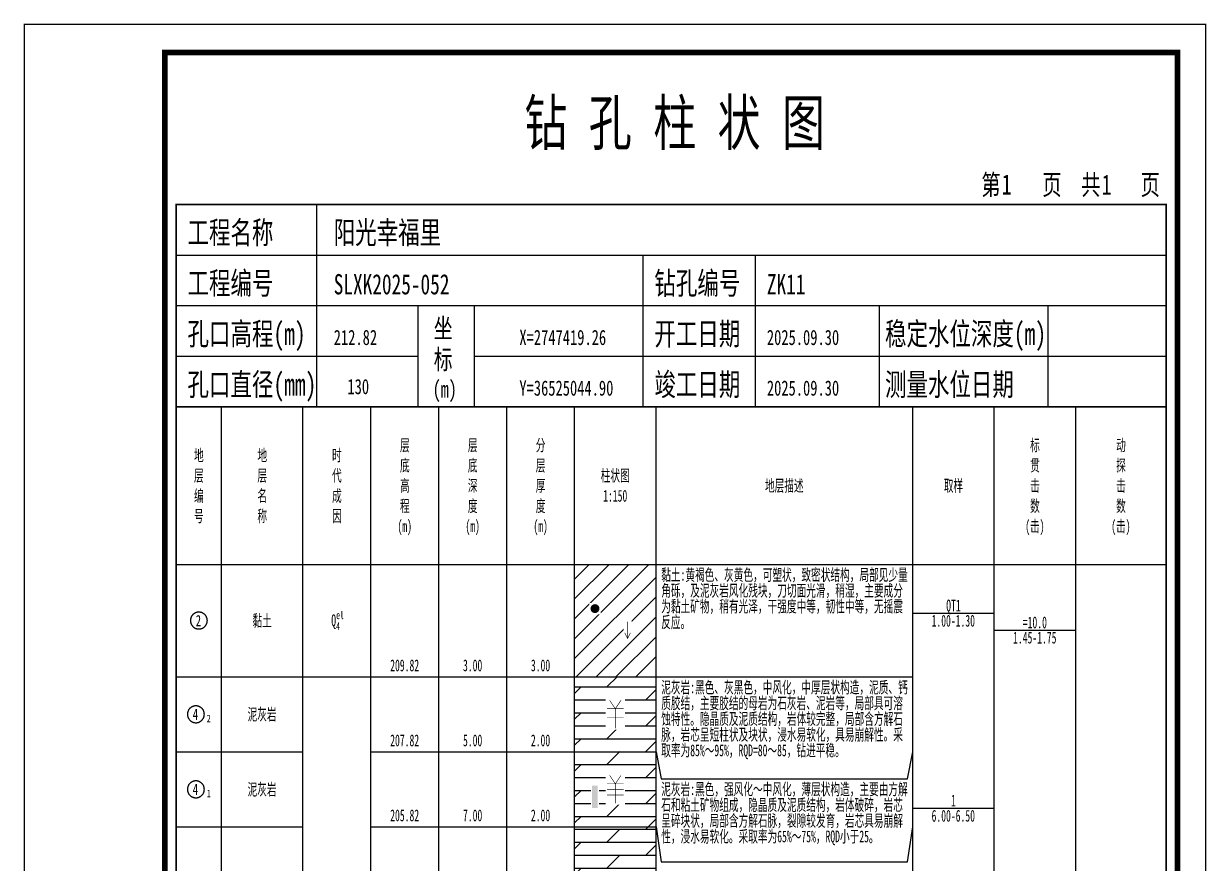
# Model space of a CAD drawing. Header units: millimetres. Extents: x 1264 to 9491, y 619 to 916.
# Drawn here: x 3491.2 to 3701.5, y 766.7 to 916 of the extents above; entities that cross this region are included whole.
import ezdxf
from ezdxf.enums import TextEntityAlignment as Align

# ---------------------------------------------------------------- set-up
doc = ezdxf.new("R2010")
doc.units = ezdxf.units.MM
doc.layers.add('GICAD_POU_TEXTS', color=7, linetype='Continuous')
doc.layers.add('GICAD_QUYANG', color=7, linetype='Continuous')
doc.styles.add('LZ_FONT', font='simfang_0.ttf', dxfattribs={"width": 0.7, "height": 8})
doc.styles.add('成果图图块', font='simfang_0.ttf', dxfattribs={"height": 2.5})
doc.styles.add('成果图表体', font='simfang_0.ttf', dxfattribs={"width": 0.6, "height": 2.1})
pattern_1 = [(0, (0, 0), (0, 2.3), []), (45, (0, 0), (4e-16, 4.5999997), [3.252691, -6.5053825])]

# ---------------------------------------------------------------- blocks, each defined once
blk = doc.blocks.new('ZZT_DCBH_Z.dwg18', base_point=(-0.02, 0))
at = {"color": 7}
blk.add_polyline3d([(-1.52, 0.02, 0), (-1.52, -0.06, 0), (-1.52, -0.13, 0), (-1.51, -0.2, 0), (-1.5, -0.28, 0), (-1.48, -0.35, 0), (-1.46, -0.42, 0), (-1.44, -0.49, 0), (-1.41, -0.56, 0), (-1.38, -0.63, 0), (-1.35, -0.69, 0), (-1.31, -0.76, 0), (-1.27, -0.82, 0), (-1.23, -0.88, 0), (-1.18, -0.94, 0), (-1.14, -0.99, 0), (-1.09, -1.04, 0), (-1.03, -1.1, 0), (-0.98, -1.14, 0), (-0.92, -1.19, 0), (-0.86, -1.23, 0), (-0.8, -1.27, 0), (-0.73, -1.31, 0), (-0.67, -1.34, 0), (-0.6, -1.37, 0), (-0.53, -1.4, 0), (-0.46, -1.42, 0), (-0.39, -1.44, 0), (-0.32, -1.46, 0), (-0.25, -1.47, 0), (-0.17, -1.48, 0), (-0.1, -1.48, 0), (-0.02, -1.48, 0), (0.05, -1.48, 0), (0.12, -1.48, 0), (0.2, -1.47, 0), (0.27, -1.46, 0), (0.34, -1.44, 0), (0.41, -1.42, 0), (0.48, -1.4, 0), (0.55, -1.37, 0), (0.62, -1.34, 0), (0.68, -1.31, 0), (0.75, -1.27, 0), (0.81, -1.23, 0), (0.87, -1.19, 0), (0.93, -1.14, 0), (0.98, -1.1, 0), (1.04, -1.04, 0), (1.09, -0.99, 0), (1.13, -0.94, 0), (1.18, -0.88, 0), (1.22, -0.82, 0), (1.26, -0.76, 0), (1.3, -0.69, 0), (1.33, -0.63, 0), (1.36, -0.56, 0), (1.39, -0.49, 0), (1.41, -0.42, 0), (1.43, -0.35, 0), (1.45, -0.28, 0), (1.46, -0.2, 0), (1.47, -0.13, 0), (1.47, -0.06, 0), (1.48, 0.02, 0), (1.47, 0.09, 0), (1.47, 0.16, 0), (1.46, 0.24, 0), (1.45, 0.31, 0), (1.43, 0.38, 0), (1.41, 0.45, 0), (1.39, 0.52, 0), (1.36, 0.59, 0), (1.33, 0.66, 0), (1.3, 0.72, 0), (1.26, 0.79, 0), (1.22, 0.85, 0), (1.18, 0.91, 0), (1.13, 0.97, 0), (1.09, 1.02, 0), (1.04, 1.08, 0), (0.98, 1.13, 0), (0.93, 1.18, 0), (0.87, 1.22, 0), (0.81, 1.26, 0), (0.75, 1.3, 0), (0.68, 1.34, 0), (0.62, 1.37, 0), (0.55, 1.4, 0), (0.48, 1.43, 0), (0.41, 1.45, 0), (0.34, 1.47, 0), (0.27, 1.49, 0), (0.2, 1.5, 0), (0.12, 1.51, 0), (0.05, 1.51, 0), (-0.02, 1.52, 0), (-0.1, 1.51, 0), (-0.17, 1.51, 0), (-0.25, 1.5, 0), (-0.32, 1.49, 0), (-0.39, 1.47, 0), (-0.46, 1.45, 0), (-0.53, 1.43, 0), (-0.6, 1.4, 0), (-0.67, 1.37, 0), (-0.73, 1.34, 0), (-0.8, 1.3, 0), (-0.86, 1.26, 0), (-0.92, 1.22, 0), (-0.98, 1.18, 0), (-1.03, 1.13, 0), (-1.09, 1.08, 0), (-1.14, 1.02, 0), (-1.18, 0.97, 0), (-1.23, 0.91, 0), (-1.27, 0.85, 0), (-1.31, 0.79, 0), (-1.35, 0.72, 0), (-1.38, 0.66, 0), (-1.41, 0.59, 0), (-1.44, 0.52, 0), (-1.46, 0.45, 0), (-1.48, 0.38, 0), (-1.5, 0.31, 0), (-1.51, 0.24, 0), (-1.52, 0.16, 0), (-1.52, 0.09, 0), (-1.52, 0.02, 0)], dxfattribs=at)
at = {"layer": 'GICAD_POU_TEXTS', "color": 7, "style": '成果图图块', "width": 0.7}
blk.add_text('2', height=2, dxfattribs=at).set_placement((-0.11, -0.99), align=Align.CENTER)
blk = doc.blocks.new('ZZT_DCBH_Y1.dwg15', base_point=(0.51, 0))
at = {"color": 7}
blk.add_polyline3d([(-1.52, 0.02, 0), (-1.52, -0.06, 0), (-1.52, -0.13, 0), (-1.51, -0.2, 0), (-1.5, -0.28, 0), (-1.48, -0.35, 0), (-1.46, -0.42, 0), (-1.44, -0.49, 0), (-1.41, -0.56, 0), (-1.38, -0.63, 0), (-1.35, -0.69, 0), (-1.31, -0.76, 0), (-1.27, -0.82, 0), (-1.23, -0.88, 0), (-1.18, -0.94, 0), (-1.14, -0.99, 0), (-1.09, -1.04, 0), (-1.03, -1.1, 0), (-0.98, -1.14, 0), (-0.92, -1.19, 0), (-0.86, -1.23, 0), (-0.8, -1.27, 0), (-0.73, -1.31, 0), (-0.67, -1.34, 0), (-0.6, -1.37, 0), (-0.53, -1.4, 0), (-0.46, -1.42, 0), (-0.39, -1.44, 0), (-0.32, -1.46, 0), (-0.25, -1.47, 0), (-0.17, -1.48, 0), (-0.1, -1.48, 0), (-0.02, -1.48, 0), (0.05, -1.48, 0), (0.12, -1.48, 0), (0.2, -1.47, 0), (0.27, -1.46, 0), (0.34, -1.44, 0), (0.41, -1.42, 0), (0.48, -1.4, 0), (0.55, -1.37, 0), (0.62, -1.34, 0), (0.68, -1.31, 0), (0.75, -1.27, 0), (0.81, -1.23, 0), (0.87, -1.19, 0), (0.93, -1.14, 0), (0.98, -1.1, 0), (1.04, -1.04, 0), (1.09, -0.99, 0), (1.13, -0.94, 0), (1.18, -0.88, 0), (1.22, -0.82, 0), (1.26, -0.76, 0), (1.3, -0.69, 0), (1.33, -0.63, 0), (1.36, -0.56, 0), (1.39, -0.49, 0), (1.41, -0.42, 0), (1.43, -0.35, 0), (1.45, -0.28, 0), (1.46, -0.2, 0), (1.47, -0.13, 0), (1.47, -0.06, 0), (1.48, 0.02, 0), (1.47, 0.09, 0), (1.47, 0.16, 0), (1.46, 0.24, 0), (1.45, 0.31, 0), (1.43, 0.38, 0), (1.41, 0.45, 0), (1.39, 0.52, 0), (1.36, 0.59, 0), (1.33, 0.66, 0), (1.3, 0.72, 0), (1.26, 0.79, 0), (1.22, 0.85, 0), (1.18, 0.91, 0), (1.13, 0.97, 0), (1.09, 1.02, 0), (1.04, 1.08, 0), (0.98, 1.13, 0), (0.93, 1.18, 0), (0.87, 1.22, 0), (0.81, 1.26, 0), (0.75, 1.3, 0), (0.68, 1.34, 0), (0.62, 1.37, 0), (0.55, 1.4, 0), (0.48, 1.43, 0), (0.41, 1.45, 0), (0.34, 1.47, 0), (0.27, 1.49, 0), (0.2, 1.5, 0), (0.12, 1.51, 0), (0.05, 1.51, 0), (-0.02, 1.52, 0), (-0.1, 1.51, 0), (-0.17, 1.51, 0), (-0.25, 1.5, 0), (-0.32, 1.49, 0), (-0.39, 1.47, 0), (-0.46, 1.45, 0), (-0.53, 1.43, 0), (-0.6, 1.4, 0), (-0.67, 1.37, 0), (-0.73, 1.34, 0), (-0.8, 1.3, 0), (-0.86, 1.26, 0), (-0.92, 1.22, 0), (-0.98, 1.18, 0), (-1.03, 1.13, 0), (-1.09, 1.08, 0), (-1.14, 1.02, 0), (-1.18, 0.97, 0), (-1.23, 0.91, 0), (-1.27, 0.85, 0), (-1.31, 0.79, 0), (-1.35, 0.72, 0), (-1.38, 0.66, 0), (-1.41, 0.59, 0), (-1.44, 0.52, 0), (-1.46, 0.45, 0), (-1.48, 0.38, 0), (-1.5, 0.31, 0), (-1.51, 0.24, 0), (-1.52, 0.16, 0), (-1.52, 0.09, 0), (-1.52, 0.02, 0)], dxfattribs=at)
at = {"layer": 'GICAD_POU_TEXTS', "color": 7, "style": '成果图图块', "width": 0.7}
blk.add_text('4', height=2, dxfattribs=at).set_placement((-0.11, -0.99), align=Align.CENTER)
blk.add_text('2', height=1.33, dxfattribs=at).set_placement((1.9, -1.39))
blk = doc.blocks.new('ZZT_DCBH_Y1.dwg16', base_point=(0.51, 0))
at = {"color": 7}
blk.add_polyline3d([(-1.52, 0.02, 0), (-1.52, -0.06, 0), (-1.52, -0.13, 0), (-1.51, -0.2, 0), (-1.5, -0.28, 0), (-1.48, -0.35, 0), (-1.46, -0.42, 0), (-1.44, -0.49, 0), (-1.41, -0.56, 0), (-1.38, -0.63, 0), (-1.35, -0.69, 0), (-1.31, -0.76, 0), (-1.27, -0.82, 0), (-1.23, -0.88, 0), (-1.18, -0.94, 0), (-1.14, -0.99, 0), (-1.09, -1.04, 0), (-1.03, -1.1, 0), (-0.98, -1.14, 0), (-0.92, -1.19, 0), (-0.86, -1.23, 0), (-0.8, -1.27, 0), (-0.73, -1.31, 0), (-0.67, -1.34, 0), (-0.6, -1.37, 0), (-0.53, -1.4, 0), (-0.46, -1.42, 0), (-0.39, -1.44, 0), (-0.32, -1.46, 0), (-0.25, -1.47, 0), (-0.17, -1.48, 0), (-0.1, -1.48, 0), (-0.02, -1.48, 0), (0.05, -1.48, 0), (0.12, -1.48, 0), (0.2, -1.47, 0), (0.27, -1.46, 0), (0.34, -1.44, 0), (0.41, -1.42, 0), (0.48, -1.4, 0), (0.55, -1.37, 0), (0.62, -1.34, 0), (0.68, -1.31, 0), (0.75, -1.27, 0), (0.81, -1.23, 0), (0.87, -1.19, 0), (0.93, -1.14, 0), (0.98, -1.1, 0), (1.04, -1.04, 0), (1.09, -0.99, 0), (1.13, -0.94, 0), (1.18, -0.88, 0), (1.22, -0.82, 0), (1.26, -0.76, 0), (1.3, -0.69, 0), (1.33, -0.63, 0), (1.36, -0.56, 0), (1.39, -0.49, 0), (1.41, -0.42, 0), (1.43, -0.35, 0), (1.45, -0.28, 0), (1.46, -0.2, 0), (1.47, -0.13, 0), (1.47, -0.06, 0), (1.48, 0.02, 0), (1.47, 0.09, 0), (1.47, 0.16, 0), (1.46, 0.24, 0), (1.45, 0.31, 0), (1.43, 0.38, 0), (1.41, 0.45, 0), (1.39, 0.52, 0), (1.36, 0.59, 0), (1.33, 0.66, 0), (1.3, 0.72, 0), (1.26, 0.79, 0), (1.22, 0.85, 0), (1.18, 0.91, 0), (1.13, 0.97, 0), (1.09, 1.02, 0), (1.04, 1.08, 0), (0.98, 1.13, 0), (0.93, 1.18, 0), (0.87, 1.22, 0), (0.81, 1.26, 0), (0.75, 1.3, 0), (0.68, 1.34, 0), (0.62, 1.37, 0), (0.55, 1.4, 0), (0.48, 1.43, 0), (0.41, 1.45, 0), (0.34, 1.47, 0), (0.27, 1.49, 0), (0.2, 1.5, 0), (0.12, 1.51, 0), (0.05, 1.51, 0), (-0.02, 1.52, 0), (-0.1, 1.51, 0), (-0.17, 1.51, 0), (-0.25, 1.5, 0), (-0.32, 1.49, 0), (-0.39, 1.47, 0), (-0.46, 1.45, 0), (-0.53, 1.43, 0), (-0.6, 1.4, 0), (-0.67, 1.37, 0), (-0.73, 1.34, 0), (-0.8, 1.3, 0), (-0.86, 1.26, 0), (-0.92, 1.22, 0), (-0.98, 1.18, 0), (-1.03, 1.13, 0), (-1.09, 1.08, 0), (-1.14, 1.02, 0), (-1.18, 0.97, 0), (-1.23, 0.91, 0), (-1.27, 0.85, 0), (-1.31, 0.79, 0), (-1.35, 0.72, 0), (-1.38, 0.66, 0), (-1.41, 0.59, 0), (-1.44, 0.52, 0), (-1.46, 0.45, 0), (-1.48, 0.38, 0), (-1.5, 0.31, 0), (-1.51, 0.24, 0), (-1.52, 0.16, 0), (-1.52, 0.09, 0), (-1.52, 0.02, 0)], dxfattribs=at)
at = {"layer": 'GICAD_POU_TEXTS', "color": 7, "style": '成果图图块', "width": 0.7}
blk.add_text('4', height=2, dxfattribs=at).set_placement((-0.11, -0.99), align=Align.CENTER)
blk.add_text('1', height=1.33, dxfattribs=at).set_placement((1.9, -1.39))
blk = doc.blocks.new('gkqy1.dwg', base_point=(0.8, 0))
blk.add_wipeout([(-0.2, -0.2), (1.8, -0.2), (1.8, 1.8), (-0.2, 1.8)])
at = {"layer": 'GICAD_QUYANG'}
h = blk.add_hatch(color=7, dxfattribs=at)
edge = h.paths.add_edge_path()
edge.add_arc((0.8, 0.8), 0.8, 0, 360)
blk = doc.blocks.new('gkqy3.dwg', base_point=(0, -2))
blk.add_wipeout([(-0.7, -2.2), (0.7, -2.2), (0.7, 2.2), (-0.7, 2.2)])
at = {"color": 7}
blk.add_solid([(-0.5, -2), (0.5, -2), (-0.5, 2), (0.5, 2)], dxfattribs=at)
blk = doc.blocks.new('FH_QIANG.dwg', base_point=(0, -0.19))
blk.add_wipeout([(-1.7, -2.89), (1.7, -2.89), (1.7, 2.51), (-1.7, 2.51)])
at = {"color": 7, "const_width": 0.1}
for points in [[(-1, 2.31), (0, 0.81), (1, 2.31)], [(-1.5, 0.81), (1.5, 0.81)], [(0, 0.81), (0, -2.69)], [(-1.5, -0.19), (1.5, -0.19)], [(-1.5, -1.19), (1.5, -1.19)]]:
    blk.add_lwpolyline(points, dxfattribs=at)
blk = doc.blocks.new('FH_ZHONG.dwg', base_point=(0, 0.03))
blk.add_wipeout([(-1.7, -2.67), (1.7, -2.67), (1.7, 2.73), (-1.7, 2.73)])
at = {"color": 7, "const_width": 0.1}
for points in [[(-1, 2.53), (0, 1.03), (1, 2.53)], [(-1.5, 1.03), (1.5, 1.03)], [(0, 1.03), (0, -2.47)], [(-1.5, -0.47), (1.5, -0.47)]]:
    blk.add_lwpolyline(points, dxfattribs=at)
blk = doc.blocks.new('zztSLbg.dwg', base_point=(0.5, 1.5))
blk.add_wipeout([(-0.2, -0.2), (1.2, -0.2), (1.2, 3.2), (-0.2, 3.2)])
at = {"color": 7, "const_width": 0.1}
for points in [[(0.5, 3), (0.5, 0)], [(0, 1), (0.5, 0), (1, 1)]]:
    blk.add_lwpolyline(points, dxfattribs=at)
blk = doc.blocks.new('柱状图图框模板-(昇龙标准).dwg10', base_point=(27, 229))
for p, q in [((52, 229), (52, 265)), ((27, 256), (203, 256)), ((110, 229), (110, 256)), ((130, 229), (130, 256)), ((27, 247), (203, 247)), ((70, 229), (70, 247)), ((80, 229), (80, 247)), ((152, 229), (152, 247)), ((182, 229), (182, 247)), ((27, 238), (70, 238)), ((80, 238), (203, 238))]:
    blk.add_line(p, q)
for points, const_width in [([(0, 0), (210, 0), (210, 297), (0, 297)], 0.25), ([(25, 5), (205, 5), (205, 292), (25, 292)], 1), ([(27, 265), (203, 265), (203, 17), (27, 17)], 0.3)]:
    blk.add_lwpolyline(points, close=True, dxfattribs=dict(const_width=const_width))
at = {"const_width": 0.3}
blk.add_lwpolyline([(27, 229), (203, 229)], dxfattribs=at)
at = {"style": 'LZ_FONT', "width": 0.7}
for s, height, p in [('钻 孔 柱 状 图', 8, (88.9, 275.54)), ('第', 3.6, (170.12, 266.7)), ('1', 3.6, (173.78, 266.75)), ('页', 3.6, (180.96, 266.7)), ('共', 3.6, (187.88, 266.7)), ('1', 3.6, (191.54, 266.7)), ('页', 3.6, (198.44, 266.7)), ('工程名称', 4, (29, 258)), ('阳光幸福里', 4, (55, 258)), ('工程编号', 4, (29, 249)), ('SLXK2025-052', 3.6, (55, 249)), ('钻孔编号', 4, (112, 249)), ('ZK11', 3.6, (132, 249)), ('孔口高程(m)', 4, (29, 240)), ('坐', 3.5, (72.79, 241.24)), ('开工日期', 4, (112, 240)), ('稳定水位深度(m)', 4, (153, 240)), ('212.82', 2.7, (55, 240)), ('X=2747419.26', 2.7, (88, 240)), ('2025.09.30', 2.7, (132, 240)), ('标', 3.5, (72.79, 235.7)), ('孔口直径(mm)', 4, (29, 231)), ('竣工日期', 4, (112, 231)), ('测量水位日期', 4, (153, 231)), ('130', 2.7, (57.43, 231.26)), ('(m) ', 3, (72.59, 230.65)), ('Y=36525044.90', 2.7, (88, 231)), ('2025.09.30', 2.7, (132, 231))]:
    blk.add_text(s, height=height, dxfattribs=at).set_placement(p)

msp = doc.modelspace()

# ---------------------------------------------------------------- hatches: boundary and pattern name
at = {"linetype": 'Continuous'}
h = msp.add_hatch(dxfattribs=at)
h.set_pattern_fill('GKNXT', scale=0.5, style=0, pattern_type=2)
h.set_pattern_definition([(45, (0, 0), (-1.767767, 1.767767), [])])
h.paths.add_polyline_path([(3589.15, 799.89), (3603.64, 799.89), (3603.64, 819.89), (3589.15, 819.89)])
h = msp.add_hatch(dxfattribs=at)
h.set_pattern_fill('GKNHY1', scale=0.5, style=0, pattern_type=2)
h.set_pattern_definition(pattern_1)
h.paths.add_polyline_path([(3589.15, 786.56), (3603.64, 786.56), (3603.64, 799.89), (3589.15, 799.89)])
h = msp.add_hatch(dxfattribs=at)
h.set_pattern_fill('GKNHY1', scale=0.5, style=0, pattern_type=2)
h.set_pattern_definition(pattern_1)
h.paths.add_polyline_path([(3589.15, 773.23), (3603.64, 773.23), (3603.64, 786.56), (3589.15, 786.56)])
h = msp.add_hatch(dxfattribs=at)
h.set_pattern_fill('GKNHY1', scale=0.5, style=0, pattern_type=2)
h.set_pattern_definition(pattern_1)
h.paths.add_polyline_path([(3589.15, 690.69), (3603.64, 690.69), (3603.64, 773.23), (3589.15, 773.23)])

# ---------------------------------------------------------------- linework, layer by layer
at = {"color": 0}
for p, q in [((3518.33, 819.89), (3526.38, 819.89)), ((3518.33, 799.89), (3518.33, 819.89)), ((3526.38, 799.89), (3526.38, 819.89)), ((3518.33, 799.89), (3526.38, 799.89)), ((3518.33, 799.89), (3526.38, 799.89)), ((3518.33, 786.56), (3518.33, 799.89)), ((3526.38, 786.56), (3526.38, 799.89)), ((3518.33, 786.56), (3526.38, 786.56)), ((3518.33, 786.56), (3526.38, 786.56)), ((3518.33, 773.23), (3518.33, 786.56)), ((3526.38, 773.23), (3526.38, 786.56)), ((3518.33, 773.23), (3526.38, 773.23)), ((3518.33, 773.23), (3526.38, 773.23)), ((3518.33, 690.69), (3518.33, 773.23)), ((3526.38, 690.69), (3526.38, 773.23))]:
    msp.add_line(p, q, dxfattribs=at)
for points in [[(3518.33, 847.89), (3526.38, 847.89)], [(3518.33, 819.89), (3518.33, 847.89)], [(3526.38, 819.89), (3526.38, 847.89)], [(3526.38, 847.89), (3540.86, 847.89)], [(3526.38, 819.89), (3526.38, 847.89)], [(3540.86, 819.89), (3540.86, 847.89)], [(3540.86, 847.89), (3552.94, 847.89)], [(3540.86, 819.89), (3540.86, 847.89)], [(3552.94, 819.89), (3552.94, 847.89)], [(3552.94, 847.89), (3565.01, 847.89)], [(3552.94, 819.89), (3552.94, 847.89)], [(3565.01, 819.89), (3565.01, 847.89)], [(3565.01, 847.89), (3577.08, 847.89)], [(3565.01, 819.89), (3565.01, 847.89)], [(3577.08, 819.89), (3577.08, 847.89)], [(3577.08, 847.89), (3589.15, 847.89)], [(3577.08, 819.89), (3577.08, 847.89)], [(3589.15, 819.89), (3589.15, 847.89)], [(3589.15, 847.89), (3603.64, 847.89)], [(3589.15, 819.89), (3589.15, 847.89)], [(3603.64, 819.89), (3603.64, 847.89)], [(3603.64, 847.89), (3649.27, 847.89)], [(3603.64, 819.89), (3603.64, 847.89)], [(3649.27, 819.89), (3649.27, 847.89)], [(3649.27, 847.89), (3663.75, 847.89)], [(3649.27, 819.89), (3649.27, 847.89)], [(3663.75, 819.89), (3663.75, 847.89)], [(3663.75, 847.89), (3678.24, 847.89)], [(3663.75, 819.89), (3663.75, 847.89)], [(3678.24, 819.89), (3678.24, 847.89)], [(3678.24, 847.89), (3694.33, 847.89)], [(3678.24, 819.89), (3678.24, 847.89)], [(3694.33, 819.89), (3694.33, 847.89)], [(3518.33, 819.89), (3526.38, 819.89)], [(3518.33, 635.89), (3518.33, 819.89)], [(3518.33, 819.89), (3526.38, 819.89)], [(3526.38, 635.89), (3526.38, 819.89)], [(3526.38, 819.89), (3540.86, 819.89)], [(3526.38, 635.89), (3526.38, 819.89)], [(3526.38, 819.89), (3540.86, 819.89)], [(3526.38, 819.89), (3540.86, 819.89)], [(3526.38, 799.89), (3526.38, 819.89)], [(3540.86, 635.89), (3540.86, 819.89)], [(3540.86, 799.89), (3540.86, 819.89)], [(3540.86, 819.89), (3552.94, 819.89)], [(3540.86, 635.89), (3540.86, 819.89)], [(3540.86, 819.89), (3552.94, 819.89)], [(3540.86, 819.89), (3552.94, 819.89)], [(3540.86, 799.89), (3540.86, 819.89)], [(3552.94, 635.89), (3552.94, 819.89)], [(3552.94, 799.89), (3552.94, 819.89)], [(3552.94, 819.89), (3565.01, 819.89)], [(3552.94, 635.89), (3552.94, 819.89)], [(3552.94, 819.89), (3565.01, 819.89)], [(3552.94, 819.89), (3565.01, 819.89)], [(3552.94, 799.89), (3552.94, 819.89)], [(3565.01, 635.89), (3565.01, 819.89)], [(3565.01, 799.89), (3565.01, 819.89)], [(3565.01, 819.89), (3577.08, 819.89)], [(3565.01, 635.89), (3565.01, 819.89)], [(3565.01, 819.89), (3577.08, 819.89)], [(3565.01, 819.89), (3577.08, 819.89)], [(3565.01, 799.89), (3565.01, 819.89)], [(3577.08, 635.89), (3577.08, 819.89)], [(3577.08, 799.89), (3577.08, 819.89)], [(3577.08, 819.89), (3589.15, 819.89)], [(3577.08, 635.89), (3577.08, 819.89)], [(3577.08, 819.89), (3589.15, 819.89)], [(3577.08, 819.89), (3589.15, 819.89)], [(3577.08, 799.89), (3577.08, 819.89)], [(3589.15, 635.89), (3589.15, 819.89)], [(3589.15, 799.89), (3589.15, 819.89)], [(3589.15, 819.89), (3603.64, 819.89)], [(3589.15, 635.89), (3589.15, 819.89)], [(3589.15, 819.89), (3603.64, 819.89)], [(3603.64, 635.89), (3603.64, 819.89)], [(3603.64, 819.89), (3649.27, 819.89)], [(3603.64, 635.89), (3603.64, 819.89)], [(3603.64, 819.89), (3649.27, 819.89)], [(3603.64, 819.89), (3649.27, 819.89)], [(3603.64, 799.89), (3603.64, 819.89)], [(3649.27, 635.89), (3649.27, 819.89)], [(3649.27, 799.89), (3649.27, 819.89)], [(3649.27, 819.89), (3663.75, 819.89)], [(3649.27, 635.89), (3649.27, 819.89)], [(3649.27, 819.89), (3663.75, 819.89)], [(3663.75, 635.89), (3663.75, 819.89)], [(3663.75, 819.89), (3678.24, 819.89)], [(3663.75, 635.89), (3663.75, 819.89)], [(3663.75, 819.89), (3678.24, 819.89)], [(3678.24, 635.89), (3678.24, 819.89)], [(3678.24, 819.89), (3694.33, 819.89)], [(3678.24, 635.89), (3678.24, 819.89)], [(3678.24, 819.89), (3694.33, 819.89)], [(3694.33, 635.89), (3694.33, 819.89)], [(3649.27, 811.23), (3663.75, 811.23)], [(3663.75, 808.23), (3678.24, 808.23)], [(3526.38, 799.89), (3540.86, 799.89)], [(3526.38, 799.89), (3540.86, 799.89)], [(3526.38, 786.56), (3526.38, 799.89)], [(3540.86, 786.56), (3540.86, 799.89)], [(3540.86, 799.89), (3552.94, 799.89)], [(3540.86, 799.89), (3552.94, 799.89)], [(3540.86, 690.69), (3540.86, 799.89)], [(3552.94, 690.69), (3552.94, 799.89)], [(3552.94, 799.89), (3565.01, 799.89)], [(3552.94, 799.89), (3565.01, 799.89)], [(3552.94, 786.56), (3552.94, 799.89)], [(3565.01, 786.56), (3565.01, 799.89)], [(3565.01, 799.89), (3577.08, 799.89)], [(3565.01, 799.89), (3577.08, 799.89)], [(3565.01, 786.56), (3565.01, 799.89)], [(3577.08, 786.56), (3577.08, 799.89)], [(3577.08, 799.89), (3589.15, 799.89)], [(3577.08, 799.89), (3589.15, 799.89)], [(3577.08, 786.56), (3577.08, 799.89)], [(3589.15, 786.56), (3589.15, 799.89)], [(3603.64, 799.89), (3649.27, 799.89)], [(3603.64, 786.56), (3603.64, 799.89)], [(3649.27, 786.56), (3649.27, 799.89)], [(3526.38, 786.56), (3540.86, 786.56)], [(3526.38, 786.56), (3540.86, 786.56)], [(3526.38, 773.23), (3526.38, 786.56)], [(3540.86, 773.23), (3540.86, 786.56)], [(3552.94, 786.56), (3565.01, 786.56)], [(3552.94, 786.56), (3565.01, 786.56)], [(3552.94, 773.23), (3552.94, 786.56)], [(3565.01, 773.23), (3565.01, 786.56)], [(3565.01, 786.56), (3577.08, 786.56)], [(3565.01, 786.56), (3577.08, 786.56)], [(3565.01, 773.23), (3565.01, 786.56)], [(3577.08, 773.23), (3577.08, 786.56)], [(3577.08, 786.56), (3589.15, 786.56)], [(3577.08, 786.56), (3589.15, 786.56)], [(3577.08, 773.23), (3577.08, 786.56)], [(3589.15, 773.23), (3589.15, 786.56)], [(3603.64, 786.56), (3604.55, 781.79)], [(3603.64, 773.23), (3603.64, 786.56)], [(3648.35, 781.79), (3649.27, 786.56)], [(3649.27, 773.23), (3649.27, 786.56)], [(3604.55, 781.79), (3648.35, 781.79)], [(3649.27, 776.56), (3663.75, 776.56)], [(3526.38, 773.23), (3540.86, 773.23)], [(3526.38, 773.23), (3540.86, 773.23)], [(3526.38, 690.69), (3526.38, 773.23)], [(3540.86, 690.69), (3540.86, 773.23)], [(3552.94, 773.23), (3565.01, 773.23)], [(3552.94, 773.23), (3565.01, 773.23)], [(3552.94, 690.69), (3552.94, 773.23)], [(3565.01, 690.69), (3565.01, 773.23)], [(3565.01, 773.23), (3577.08, 773.23)], [(3565.01, 773.23), (3577.08, 773.23)], [(3565.01, 690.69), (3565.01, 773.23)], [(3577.08, 690.69), (3577.08, 773.23)], [(3577.08, 773.23), (3589.15, 773.23)], [(3577.08, 773.23), (3589.15, 773.23)], [(3577.08, 690.69), (3577.08, 773.23)], [(3589.15, 690.69), (3589.15, 773.23)], [(3603.64, 773.23), (3604.55, 766.99)], [(3603.64, 690.69), (3603.64, 773.23)], [(3648.35, 766.99), (3649.27, 773.23)], [(3649.27, 690.69), (3649.27, 773.23)], [(3604.55, 766.99), (3648.35, 766.99)]]:
    msp.add_lwpolyline(points, dxfattribs=at)
at = {"color": 7, "flags": 128}
for points in [[(3589.15, 799.89), (3603.64, 799.89)], [(3589.15, 786.56), (3603.64, 786.56)], [(3589.15, 773.23), (3603.64, 773.23)]]:
    msp.add_lwpolyline(points, dxfattribs=at)

# ---------------------------------------------------------------- block references
for name, p in [('ZZT_DCBH_Z.dwg18', (3522.36, 809.89)), ('ZZT_DCBH_Y1.dwg15', (3522.36, 793.23)), ('ZZT_DCBH_Y1.dwg16', (3522.36, 779.89))]:
    msp.add_blockref(name, p)

# ---------------------------------------------------------------- texts
at = {"color": 0, "style": '成果图表体', "width": 0.6}
for s, height, p in [('层', 2.1, (3558.11, 840.04)), ('层', 2.1, (3570.18, 840.04)), ('分', 2.1, (3582.25, 840.04)), ('标', 2.1, (3670.13, 840.04)), ('动', 2.1, (3685.42, 840.04)), ('地', 2.1, (3521.49, 838.24)), ('地', 2.1, (3532.76, 838.24)), ('时', 2.1, (3546.03, 838.24)), ('层', 2.1, (3521.49, 834.64)), ('层', 2.1, (3532.76, 834.64)), ('代', 2.1, (3546.03, 834.64)), ('底', 2.1, (3558.11, 836.44)), ('底', 2.1, (3570.18, 836.44)), ('层', 2.1, (3582.25, 836.44)), ('柱状图', 2.1, (3593.79, 834.64)), ('贯', 2.1, (3670.13, 836.44)), ('探', 2.1, (3685.42, 836.44)), ('高', 2.1, (3558.11, 832.84)), ('深', 2.1, (3570.18, 832.84)), ('厚', 2.1, (3582.25, 832.84)), ('地层描述', 2.1, (3622.99, 832.84)), ('取样', 2.1, (3654.78, 832.84)), ('击', 2.1, (3670.13, 832.84)), ('击', 2.1, (3685.42, 832.84)), ('编', 2.1, (3521.49, 831.04)), ('名', 2.1, (3532.76, 831.04)), ('成', 2.1, (3546.03, 831.04)), ('1:150', 2.1, (3594.23, 831.04)), ('程', 2.1, (3558.11, 829.24)), ('度', 2.1, (3570.18, 829.24)), ('度', 2.1, (3582.25, 829.24)), ('数', 2.1, (3670.13, 829.24)), ('数', 2.1, (3685.42, 829.24)), ('号', 2.1, (3521.49, 827.44)), ('称', 2.1, (3532.76, 827.44)), ('因', 2.1, (3546.03, 827.44)), ('(m)', 2.1, (3557.67, 825.64)), ('(m)', 2.1, (3569.74, 825.64)), ('(m)', 2.1, (3581.82, 825.64)), ('(击)', 2.1, (3669.26, 825.64)), ('(击)', 2.1, (3684.55, 825.64)), ('el', 1.4, (3546.76, 810.17)), ('QT1', 2.1, (3655.21, 811.53)), ('黏土', 2.1, (3531.89, 808.84)), ('Q', 2.1, (3545.89, 808.91)), ('4', 1.4, (3546.76, 808.21)), ('1.00-1.30', 2.1, (3652.61, 808.83)), ('=10.0', 2.1, (3668.83, 808.53)), ('1.45-1.75', 2.1, (3667.1, 805.83)), ('209.82', 2.1, (3556.37, 800.89)), ('3.00', 2.1, (3569.31, 800.89)), ('3.00', 2.1, (3581.38, 800.89)), ('泥灰岩', 2.1, (3531.02, 792.18)), ('207.82', 2.1, (3556.37, 787.56)), ('5.00', 2.1, (3569.31, 787.56)), ('2.00', 2.1, (3581.38, 787.56)), ('泥灰岩', 2.1, (3531.02, 778.84)), ('1', 2.1, (3656.08, 776.86)), ('205.82', 2.1, (3556.37, 774.23)), ('7.00', 2.1, (3569.31, 774.23)), ('2.00', 2.1, (3581.38, 774.23)), ('6.00-6.50', 2.1, (3652.61, 774.16))]:
    msp.add_text(s, height=height, dxfattribs=at).set_placement(p)
at = {"color": 0, "char_height": 2.1, "width": 43.8045, "attachment_point": 1, "line_spacing_factor": 0.8, "style": '成果图表体'}
for s, insert in [('\\A1;黏土:黄褐色、灰黄色，可塑状，致密状结构，局部见少量角砾，及泥灰岩风化残块，刀切面光滑，稍湿，主要成分为黏土矿物，稍有光泽，干强度中等，韧性中等，无摇震反应。', (3604.55, 819.09)), ('\\A1;泥灰岩:黑色、灰黑色，中风化，中厚层状构造，泥质、钙质胶结，主要胶结的母岩为石灰岩、泥岩等，局部具可溶蚀特性。隐晶质及泥质结构，岩体较完整，局部含方解石脉，岩芯呈短柱状及块状，浸水易软化，具易崩解性。采取率为85%～95%，RQD=80～85，钻进平稳。', (3604.55, 799.09)), ('\\A1;泥灰岩:黑色，强风化～中风化，薄层状构造，主要由方解石和粘土矿物组成，隐晶质及泥质结构，岩体破碎，岩芯呈碎块状，局部含方解石脉，裂隙较发育，岩芯具易崩解性，浸水易软化。采取率为65%～75%，RQD小于25。', (3604.55, 780.99))]:
    msp.add_mtext(s, dxfattribs=dict(at, insert=insert))

# ---------------------------------------------------------------- next in the draw order: block references
for name, p in [('gkqy1.dwg', (3592.77, 811.23)), ('zztSLbg.dwg', (3598.57, 808.23)), ('FH_ZHONG.dwg', (3596.39, 793.23)), ('FH_QIANG.dwg', (3596.39, 779.89)), ('gkqy3.dwg', (3592.77, 776.56))]:
    msp.add_blockref(name, p)

# ---------------------------------------------------------------- next in the draw order: block references
msp.add_blockref('柱状图图框模板-(昇龙标准).dwg10', (3518.33, 847.89))

doc.saveas('drawing.dxf')
